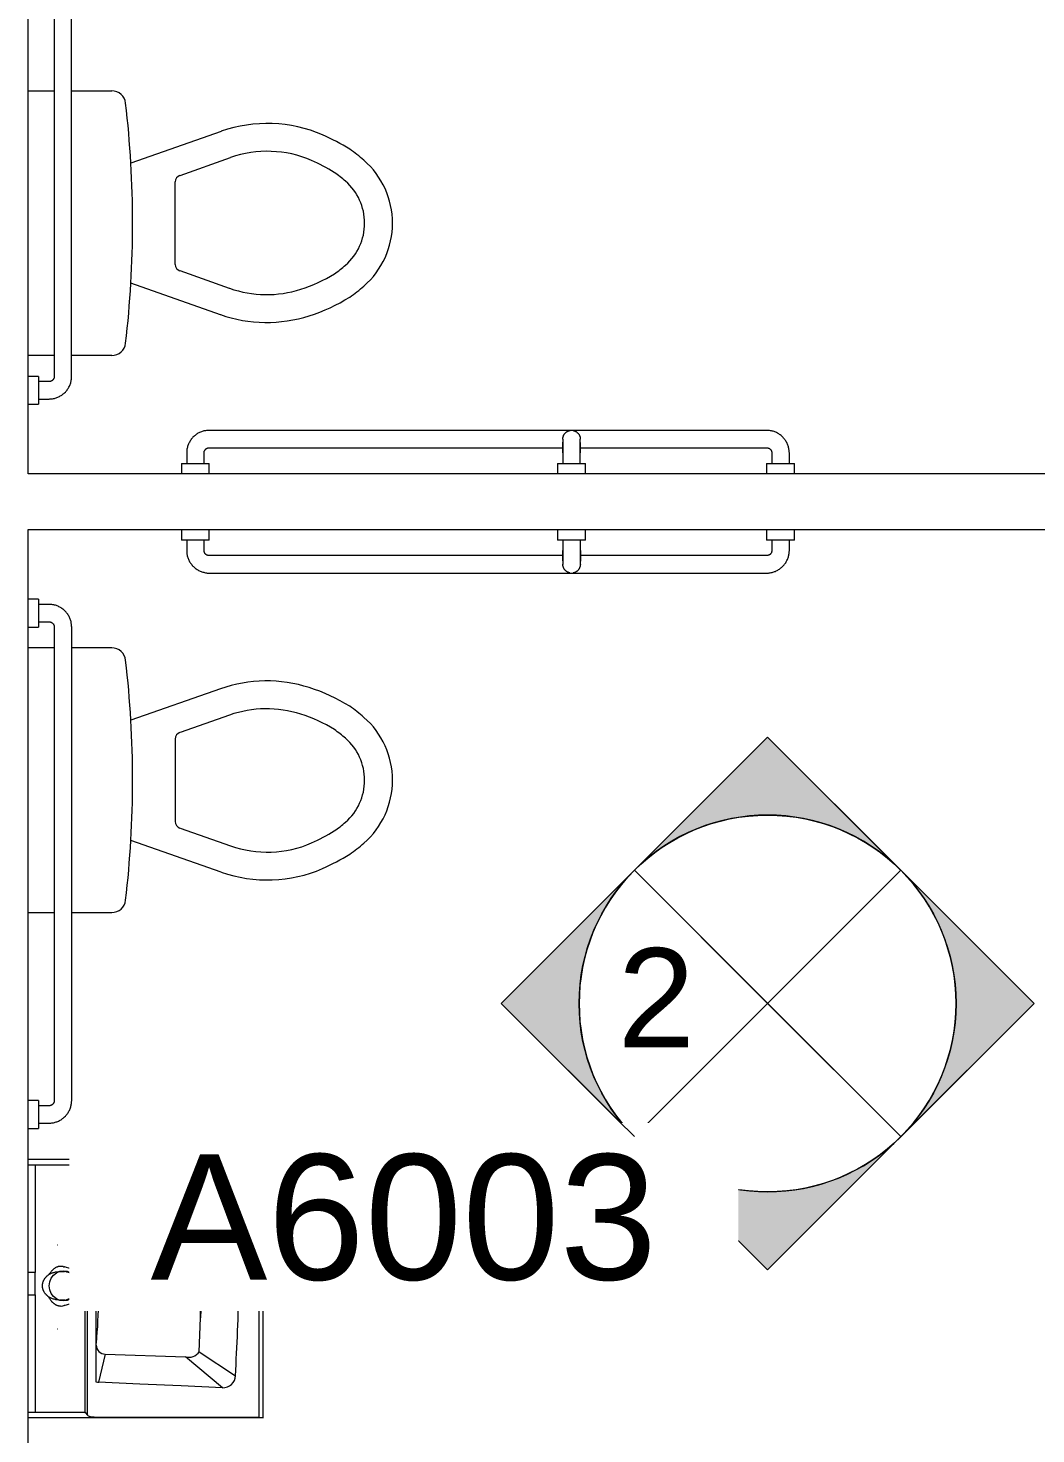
# Model space of a CAD drawing. Header units: inches. Extents: x 41 to 3077, y -701 to 1388.
# Drawn here: x 2253.7 to 2326, y -70.2 to 30.8 of the extents above; entities that cross this region are included whole.
import ezdxf

# ---------------------------------------------------------------- set-up
doc = ezdxf.new("R2010")
doc.units = ezdxf.units.IN
doc.header["$MEASUREMENT"] = 0
for name, color, linetype, lineweight in [('A-WALL', 113, 'Continuous', 9), ('G-ANNO-SYMB', 111, 'Continuous', 9), ('P-SANR-FIXT', 6, 'Continuous', 9), ('Q-SPCQ', 91, 'Continuous', 9)]:
    doc.layers.add(name, color=color, linetype=linetype, lineweight=lineweight)
doc.styles.add('Arial', font='arial.ttf', dxfattribs={"height": 9})
doc.styles.add('Arial_3', font='arial.ttf', dxfattribs={"height": 7.125})

# ---------------------------------------------------------------- blocks, each defined once
blk = doc.blocks.new('Sink - Restroom - Wall Mounted - Default-951108-3rd Floor New Construction - Partition Plan')
at = {"layer": 'P-SANR-FIXT', "lineweight": 13}
for p, q in [((-9.51, -15.36), (-9.51, 1.5)), ((-9.09, 1.5), (-9.09, 1)), ((-0.68, 1.5), (-0.68, 1)), ((0.94, 1), (0.94, 1.5)), ((8.65, 1), (8.65, 1.5)), ((9.07, 1.5), (9.07, -15.35)), ((-0.68, 1), (-9.09, 1)), ((-9.09, 1), (-9.09, -2.41)), ((-0.68, 1), (0.03, 1)), ((0.03, 1), (0.94, 1)), ((8.65, 1), (0.94, 1)), ((8.65, -2.41), (8.65, 1)), ((-9.13, -2.59), (-9.31, -2.77)), ((-9.31, -2.77), (-1.07, -2.77)), ((-9.13, -2.59), (-1.1, -2.59)), ((0.99, -2.77), (8.87, -2.77)), ((1.02, -2.59), (8.69, -2.59)), ((8.87, -2.77), (8.69, -2.59)), ((-9.45, -3.39), (-9.45, -15.09)), ((-4.92, -4.04), (-6.95, -3.56)), ((-6.93, -3.39), (-0.97, -3.39)), ((1.09, -3.39), (0.89, -3.41)), ((0.9, -3.39), (6.88, -3.39)), ((6.92, -3.56), (4.9, -4.04)), ((9, -15.09), (9, -3.39)), ((-4.92, -4.04), (-5.12, -9.79)), ((5.1, -9.79), (4.9, -4.04)), ((-7.34, -12.45), (-5.12, -9.79)), ((7.31, -12.45), (5.1, -9.79)), ((-4.76, -10.78), (-6.48, -13.38)), ((-4.76, -10.78), (-2.33, -10.87)), ((-2.33, -10.87), (2.3, -10.87)), ((-0.01, -13.63), (-0.01, -10.97)), ((2.3, -10.87), (4.73, -10.78)), ((6.46, -13.38), (4.73, -10.78)), ((-9.45, -15.09), (-9.51, -15.36)), ((-9.45, -15.09), (9, -15.09)), ((9.07, -15.35), (9, -15.09)), ((-9.51, -15.36), (9.06, -15.36)), ((9.06, -15.36), (9.07, -15.35))]:
    blk.add_line(p, q, dxfattribs=at)
at = {"layer": 'P-SANR-FIXT', "lineweight": 13, "flags": 128}
for points in [[(-9.31, -2.77), (-9.35, -2.8), (-9.38, -2.87), (-9.41, -2.97), (-9.43, -3.09), (-9.44, -3.24), (-9.45, -3.39)], [(-9.09, -2.41), (-9.09, -2.45), (-9.1, -2.49), (-9.1, -2.53), (-9.11, -2.56), (-9.12, -2.58), (-9.13, -2.59)], [(8.69, -2.59), (8.68, -2.58), (8.67, -2.56), (8.66, -2.53), (8.65, -2.49), (8.65, -2.45), (8.65, -2.41)], [(9, -3.39), (9, -3.24), (8.99, -3.09), (8.97, -2.97), (8.94, -2.87), (8.91, -2.8), (8.87, -2.77)], [(-7.34, -12.45), (-7.21, -9.49), (-7.08, -6.52), (-6.95, -3.56)], [(6.92, -3.56), (7.05, -6.52), (7.18, -9.49), (7.31, -12.45)], [(-0.01, -10.97), (-1.17, -10.92), (-2.33, -10.87)], [(2.3, -10.87), (1.14, -10.92), (-0.01, -10.97)]]:
    blk.add_lwpolyline(points, dxfattribs=at)
at = {"layer": 'P-SANR-FIXT', "lineweight": 13}
for centre, radius, start, end in [((-6.11, -3.6), 0.84, 165.4525, 177.4886), ((-4.26, -4.04), 0.663, 91.9155, 180), ((-1, 29.17), 32.72, 264.4886, 270.0864), ((0.97, 29.17), 32.72, 269.8373, 275.5114), ((4.23, -4.04), 0.663, 360, 88.0845), ((5.98, -3.73), 0.961, 9.8799, 20.659), ((0.01, -5.01), 0.856, 155.7776, 180), ((0.01, -5.01), 0.856, 180, 360), ((0.01, -5.01), 0.856, 0, 30), ((-4.24, -10.03), 0.913, 164.557, 235.5318), ((4.22, -10.03), 0.913, 304.4682, 15.443), ((-6.45, -12.49), 0.892, 177.4886, 267.793), ((6.42, -12.49), 0.892, 272.207, 2.5114), ((2.32, 131.11), 144.75, 266.5114, 269.0747), ((-2.35, 131.11), 144.75, 270.9253, 273.4886)]:
    blk.add_arc(centre, radius, start, end, dxfattribs=at)
blk = doc.blocks.new('Faucet-Restroom - Default-1769173-3rd Floor New Construction - Partition Plan')
at = {"layer": 'P-SANR-FIXT', "lineweight": 13}
for p, q in [((-0.66, 6.13), (-0.66, 5.94)), ((0.34, 5.94), (0.34, 6.13)), ((-1.16, 1.72), (-1.16, 1.46)), ((0.84, 1.47), (0.84, 1.72))]:
    blk.add_line(p, q, dxfattribs=at)
at = {"layer": 'P-SANR-FIXT', "lineweight": 13, "flags": 128}
for points in [[(-0.65, 6.16), (-0.62, 6.18), (-0.58, 6.2), (-0.53, 6.23), (-0.46, 6.24), (-0.38, 6.26), (-0.29, 6.27), (-0.2, 6.27), (-0.11, 6.27), (-0.02, 6.27), (0.07, 6.26), (0.15, 6.24)], [(0.16, 6.24), (0.21, 6.23), (0.27, 6.2), (0.31, 6.18), (0.34, 6.16)], [(-0.81, 5.94), (-0.91, 5.28), (-0.97, 4.81), (-1.05, 4.3)], [(0.5, 5.94), (0.6, 5.29), (0.74, 4.36), (0.75, 4.3)], [(-1.05, 4.3), (-1.11, 3.84), (-1.23, 3.08), (-1.32, 2.6), (-1.38, 2.3), (-1.47, 1.95), (-1.51, 1.84), (-1.52, 1.8)], [(1.25, 1.82), (1.24, 1.86), (1.21, 1.95), (1.16, 2.09), (1.05, 2.54), (0.93, 3.18), (0.82, 3.83), (0.75, 4.3)], [(-1.24, 1.75), (-1.2, 2.01), (-1.09, 2.26)], [(-1.1, 2.23), (-1.1, 2.24), (-1.07, 2.32), (-1.03, 2.52)], [(0.68, 2.56), (0.73, 2.37), (0.76, 2.29), (0.77, 2.26)], [(0.78, 2.26), (0.89, 2.01), (0.93, 1.75)], [(-3.08, 1.33), (-3.08, 1.33), (-3.08, 1.33), (-3.08, 1.33), (-3.08, 1.33), (-3.08, 1.33), (-3.08, 1.33), (-3.08, 1.33), (-3.08, 1.33), (-3.08, 1.33), (-3.08, 1.33), (-3.08, 1.33), (-3.08, 1.33), (-3.08, 1.33), (-3.08, 1.33), (-3.08, 1.33), (-3.08, 1.33), (-3.08, 1.33), (-3.08, 1.33), (-3.08, 1.33), (-3.08, 1.33), (-3.08, 1.33), (-3.08, 1.33), (-3.08, 1.33), (-3.08, 1.33), (-3.08, 1.32), (-3.08, 1.32), (-3.08, 1.32), (-3.08, 1.32), (-3.08, 1.32), (-3.08, 1.32), (-3.08, 1.32), (-3.08, 1.32), (-3.08, 1.32), (-3.08, 1.32), (-3.08, 1.32), (-3.08, 1.32), (-3.08, 1.32), (-3.08, 1.32), (-3.08, 1.32), (-3.08, 1.32), (-3.08, 1.32), (-3.08, 1.32), (-3.08, 1.32), (-3.08, 1.32), (-3.08, 1.31), (-3.08, 1.31), (-3.08, 1.31), (-3.08, 1.31), (-3.08, 1.31), (-3.08, 1.31), (-3.08, 1.31), (-3.08, 1.31), (-3.08, 1.31), (-3.08, 1.31), (-3.08, 1.31), (-3.08, 1.31), (-3.08, 1.31), (-3.08, 1.31), (-3.08, 1.31), (-3.08, 1.31), (-3.08, 1.31), (-3.08, 1.31), (-3.08, 1.31), (-3.08, 1.31), (-3.08, 1.31), (-3.08, 1.31), (-3.08, 1.31), (-3.08, 1.31), (-3.08, 1.31), (-3.08, 1.31)], [(0.93, 1.75), (0.89, 1.48), (0.78, 1.23), (0.61, 1.02), (0.39, 0.86), (0.12, 0.76), (-0.16, 0.72), (-0.44, 0.76), (-0.7, 0.86), (-0.92, 1.02), (-1.09, 1.23), (-1.2, 1.48), (-1.24, 1.75)], [(-1.15, 1.81), (-1.16, 1.77), (-1.16, 1.73), (-1.16, 1.72)], [(0.84, 1.72), (0.84, 1.76), (0.84, 1.8), (0.84, 1.84)], [(2.93, 1.31), (2.93, 1.31), (2.93, 1.31), (2.93, 1.31), (2.93, 1.31), (2.93, 1.31), (2.93, 1.32), (2.93, 1.32), (2.93, 1.32), (2.93, 1.32), (2.93, 1.32), (2.93, 1.32), (2.93, 1.32), (2.93, 1.32), (2.93, 1.32), (2.93, 1.32), (2.93, 1.32), (2.93, 1.32), (2.93, 1.32), (2.93, 1.32), (2.93, 1.32), (2.93, 1.32), (2.93, 1.32), (2.93, 1.32), (2.93, 1.32), (2.93, 1.32), (2.93, 1.33), (2.93, 1.33), (2.93, 1.33), (2.93, 1.33), (2.93, 1.33), (2.93, 1.33), (2.93, 1.33), (2.93, 1.33), (2.93, 1.33), (2.93, 1.33), (2.93, 1.33), (2.93, 1.33), (2.93, 1.33), (2.93, 1.33), (2.93, 1.33), (2.93, 1.33), (2.93, 1.33), (2.93, 1.33), (2.93, 1.33), (2.93, 1.33), (2.93, 1.33), (2.93, 1.33), (2.93, 1.33), (2.93, 1.33), (2.93, 1.33)], [(2.93, 1.31), (2.93, 1.31), (2.93, 1.31), (2.93, 1.31), (2.93, 1.31), (2.93, 1.31), (2.93, 1.31), (2.93, 1.31), (2.93, 1.31), (2.93, 1.31), (2.93, 1.31), (2.93, 1.31), (2.93, 1.31), (2.93, 1.31), (2.93, 1.31), (2.93, 1.31), (2.93, 1.31), (2.93, 1.31), (2.93, 1.31), (2.93, 1.31), (2.93, 1.31)]]:
    blk.add_lwpolyline(points, dxfattribs=at)
at = {"layer": 'P-SANR-FIXT', "lineweight": 13}
for centre, major_axis, start_param, end_param in [((-0.18, 4.69), (1.96, 0), 1.327973, 1.81362), ((-0.18, 4.97), (1.61, 0), 4.415652, 5.009126)]:
    blk.add_ellipse(centre, major_axis=major_axis, ratio=0.079199, start_param=start_param, end_param=end_param, dxfattribs=at)
for points, knots in [([(-0.81, 5.94), (-0.81, 5.96), (-0.76, 6.01), (-0.58, 6.06), (-0.34, 6.09), (-0.09, 6.09), (0.1, 6.08), (0.24, 6.06), (0.33, 6.04), (0.4, 6.02), (0.46, 5.99), (0.49, 5.97), (0.5, 5.95), (0.5, 5.94)], [-1, -1, -1, -1, -0.852941, -0.705882, -0.588235, -0.470588, -0.352941, -0.294118, -0.235294, -0.176471, -0.117647, -0.058824, 0, 0, 0, 0]), ([(-1.58, 1.58), (-1.57, 1.65), (-1.55, 1.72), (-1.52, 1.79), (-1.52, 1.8)], [0, 0, 0, 0, 0.05555556, 0.06468184, 0.06468184, 0.06468184, 0.06468184]), ([(-0.98, 0.72), (-1.05, 0.75), (-1.14, 0.82), (-1.24, 0.9), (-1.29, 0.95), (-1.34, 0.99), (-1.38, 1.05), (-1.42, 1.1), (-1.45, 1.14), (-1.47, 1.16), (-1.49, 1.2), (-1.51, 1.26), (-1.54, 1.32), (-1.56, 1.37), (-1.57, 1.43), (-1.58, 1.49), (-1.58, 1.55), (-1.58, 1.58)], [0, 0, 0, 0, 0.2, 0.3, 0.35, 0.4, 0.475, 0.55, 0.5875, 0.60625, 0.625, 0.7, 0.775, 0.8125, 0.85, 0.925, 1, 1, 1, 1]), ([(-1.15, 1.36), (-1.15, 1.29), (-1.13, 1.13), (-1.06, 0.91), (-1.01, 0.78), (-0.98, 0.72)], [0.68454, 0.68454, 0.68454, 0.68454, 0.7777778, 0.8888889, 1, 1, 1, 1]), ([(1.32, 1.58), (1.32, 1.54), (1.31, 1.48), (1.3, 1.41), (1.28, 1.35), (1.26, 1.29), (1.24, 1.24), (1.22, 1.2), (1.2, 1.16), (1.17, 1.13), (1.15, 1.09), (1.11, 1.04), (1.07, 1), (1.03, 0.95), (0.99, 0.91), (0.93, 0.86), (0.82, 0.78), (0.72, 0.72), (0.64, 0.68)], [0, 0, 0, 0, 0.1, 0.15, 0.2, 0.25, 0.3, 0.35, 0.375, 0.4, 0.45, 0.5, 0.55, 0.6, 0.65, 0.7, 0.8, 1, 1, 1, 1]), ([(0.64, 0.68), (0.67, 0.74), (0.73, 0.87), (0.81, 1.11), (0.83, 1.28), (0.84, 1.37)], [0, 0, 0, 0, 0.1111111, 0.2222222, 0.3329449, 0.3329449, 0.3329449, 0.3329449]), ([(1.25, 1.82), (1.26, 1.79), (1.29, 1.72), (1.31, 1.64), (1.32, 1.58)], [0.9320871, 0.9320871, 0.9320871, 0.9320871, 0.95833333, 1, 1, 1, 1]), ([(-0.98, 0.72), (-0.95, 0.67), (-0.9, 0.6), (-0.84, 0.53), (-0.8, 0.49), (-0.77, 0.46), (-0.74, 0.44), (-0.7, 0.4), (-0.64, 0.36), (-0.58, 0.33), (-0.54, 0.3), (-0.5, 0.28), (-0.46, 0.27), (-0.4, 0.25), (-0.31, 0.22), (-0.22, 0.21), (-0.16, 0.21)], [0, 0, 0, 0, 0.166667, 0.25, 0.291667, 0.333333, 0.375, 0.416667, 0.5, 0.583333, 0.625, 0.666667, 0.708333, 0.75, 0.833333, 1, 1, 1, 1]), ([(-0.16, 0.21), (-0.1, 0.21), (-0.01, 0.22), (0.08, 0.25), (0.13, 0.26), (0.17, 0.28), (0.21, 0.3), (0.25, 0.32), (0.31, 0.35), (0.36, 0.39), (0.4, 0.42), (0.43, 0.45), (0.46, 0.47), (0.5, 0.51), (0.56, 0.58), (0.61, 0.64), (0.64, 0.68)], [0, 0, 0, 0, 0.166667, 0.25, 0.291667, 0.333333, 0.375, 0.416667, 0.5, 0.583333, 0.625, 0.666667, 0.708333, 0.75, 0.833333, 1, 1, 1, 1])]:
    blk.add_open_spline(points, degree=3, knots=knots, dxfattribs=at)
for points in [[(-1.24, 1.75), (-1.19, 1.86), (-1.09, 2.18), (-0.95, 2.9), (-0.8, 3.82), (-0.7, 4.5), (-0.66, 4.84)], [(0.29, 4.84), (0.34, 4.5), (0.45, 3.82), (0.61, 2.9), (0.77, 2.18), (0.87, 1.86), (0.93, 1.75)]]:
    blk.add_open_spline(points, degree=3, dxfattribs=at)
blk = doc.blocks.new('Toilet - Wall-Mounted - 2D - ADA-993703-3rd Floor New Construction - Partition Plan')
at = {"layer": 'P-SANR-FIXT', "lineweight": 13}
for p, q in [((-9.5, 0), (-9.5, -1.88)), ((9.5, -1.88), (9.5, 0)), ((-9.5, -3.13), (-9.5, -6)), ((9.5, -6), (9.5, -3.12)), ((-6.59, -13.86), (-4.32, -7.37)), ((6.57, -13.8), (4.32, -7.37)), ((-3.43, -10.9), (-4.71, -14.52)), ((2.96, -10.56), (-2.96, -10.56)), ((4.68, -14.46), (3.43, -10.9))]:
    blk.add_line(p, q, dxfattribs=at)
for centre, radius, start, end in [((-8.5, -6), 1, 180, 263.316), ((8.5, -6), 1, 276.684, 360), ((0, 66.53), 74.03, 263.316, 276.684), ((-2.96, -11.06), 0.5, 90, 160.6685), ((2.96, -11.06), 0.5, 19.3315, 90), ((2.84, -17.17), 10, 160.6685, 203.3287), ((-2.87, -17.11), 10, 342.1371, 19.3315), ((2.84, -17.17), 8, 160.6685, 203.3287), ((-2.87, -17.11), 8, 342.1371, 19.3315), ((-5.91, -16.13), 11.2, 328.4728, 342.1371), ((-5.91, -16.13), 13.2, 328.2162, 342.1371), ((6.53, -15.58), 14.01, 203.3287, 212.3538), ((6.53, -15.58), 12.01, 203.3287, 212.1619), ((3.98, -16.66), 9.29, 214.879, 221.2014), ((-3.98, -16.66), 9.29, 318.7986, 325.0594), ((3.98, -16.66), 11.29, 214.6359, 221.2014), ((0, -20.15), 4, 221.2014, 318.7986), ((-3.98, -16.66), 11.29, 318.7986, 325.3641), ((0, -20.15), 6, 221.2014, 318.7986)]:
    blk.add_arc(centre, radius, start, end, dxfattribs=at)
blk = doc.blocks.new('ADA - toilet_3-piece_grab_bars - 17_ Seat Height-2618621-3rd Floor New Construction - Partition Plan')
at = {"layer": 'Q-SPCQ'}
for p, q in [((-9.06, -2), (-9.06, -2.75)), ((-7.06, -2.75), (-7.06, -2)), ((26.94, -2), (26.94, -2.75)), ((28.94, -2.75), (28.94, -2)), ((-7.06, -2.75), (-9.06, -2.75)), ((-8.68, -2.75), (-8.68, -3.5)), ((-7.43, -3.5), (-7.43, -2.75)), ((28.94, -2.75), (26.94, -2.75)), ((27.32, -2.75), (27.32, -3.5)), ((28.57, -3.5), (28.57, -2.75)), ((26.94, -3.88), (-7.06, -3.88)), ((-7.06, -5.13), (26.94, -5.13)), ((33.94, -13), (33.19, -13)), ((33.19, -15), (33.19, -13)), ((33.19, -13.38), (32.44, -13.38)), ((30.82, -15), (30.82, -55)), ((32.07, -40.38), (32.07, -15)), ((32.44, -14.63), (33.19, -14.63)), ((33.19, -15), (33.94, -15)), ((33.19, -40.38), (32.44, -40.38)), ((33.19, -40.38), (32.44, -40.38)), ((33.94, -40), (33.19, -40)), ((33.19, -42), (33.19, -40)), ((33.94, -40), (33.94, -42)), ((32.07, -55), (32.07, -41.61)), ((32.44, -41.63), (33.19, -41.63)), ((32.44, -41.63), (33.19, -41.63)), ((33.19, -42), (33.94, -42)), ((33.19, -55.38), (32.44, -55.38)), ((33.94, -55), (33.19, -55)), ((33.19, -57), (33.19, -55)), ((32.44, -56.63), (33.19, -56.63)), ((33.19, -57), (33.94, -57))]:
    blk.add_line(p, q, dxfattribs=at)
at = {"layer": 'Q-SPCQ', "flags": 128}
for points in [[(-8.68, -3.5), (-8.68, -3.56), (-8.68, -3.63), (-8.67, -3.69), (-8.66, -3.76), (-8.65, -3.82), (-8.64, -3.89), (-8.62, -3.95), (-8.6, -4.01), (-8.58, -4.07), (-8.56, -4.13), (-8.53, -4.19), (-8.5, -4.25), (-8.47, -4.31), (-8.44, -4.36), (-8.4, -4.42), (-8.36, -4.47), (-8.32, -4.52), (-8.28, -4.57), (-8.24, -4.62), (-8.19, -4.67), (-8.14, -4.71), (-8.09, -4.75), (-8.04, -4.79), (-7.99, -4.83), (-7.94, -4.87), (-7.88, -4.9), (-7.82, -4.93), (-7.77, -4.96), (-7.71, -4.99), (-7.65, -5.01), (-7.59, -5.04), (-7.52, -5.06), (-7.46, -5.07), (-7.4, -5.09), (-7.34, -5.1), (-7.27, -5.11), (-7.21, -5.12), (-7.14, -5.12), (-7.08, -5.13), (-7.06, -5.13)], [(-7.06, -3.88), (-7.07, -3.87), (-7.09, -3.87), (-7.1, -3.87), (-7.12, -3.87), (-7.13, -3.87), (-7.15, -3.86), (-7.16, -3.86), (-7.18, -3.86), (-7.19, -3.85), (-7.2, -3.85), (-7.22, -3.84), (-7.23, -3.83), (-7.25, -3.83), (-7.26, -3.82), (-7.27, -3.81), (-7.28, -3.8), (-7.29, -3.79), (-7.31, -3.78), (-7.32, -3.77), (-7.33, -3.76), (-7.34, -3.75), (-7.35, -3.74), (-7.36, -3.73), (-7.37, -3.72), (-7.37, -3.7), (-7.38, -3.69), (-7.39, -3.68), (-7.4, -3.66), (-7.4, -3.65), (-7.41, -3.64), (-7.41, -3.62), (-7.42, -3.61), (-7.42, -3.59), (-7.43, -3.58), (-7.43, -3.56), (-7.43, -3.55), (-7.43, -3.53), (-7.43, -3.52), (-7.43, -3.5), (-7.43, -3.5)], [(26.94, -5.13), (27.01, -5.12), (27.07, -5.12), (27.14, -5.11), (27.2, -5.1), (27.26, -5.09), (27.33, -5.08), (27.39, -5.06), (27.45, -5.04), (27.51, -5.02), (27.57, -5), (27.63, -4.97), (27.69, -4.94), (27.75, -4.91), (27.8, -4.88), (27.86, -4.84), (27.91, -4.8), (27.96, -4.76), (28.01, -4.72), (28.06, -4.68), (28.11, -4.63), (28.15, -4.58), (28.19, -4.54), (28.23, -4.48), (28.27, -4.43), (28.31, -4.38), (28.34, -4.32), (28.37, -4.27), (28.4, -4.21), (28.43, -4.15), (28.46, -4.09), (28.48, -4.03), (28.5, -3.97), (28.52, -3.9), (28.53, -3.84), (28.54, -3.78), (28.55, -3.71), (28.56, -3.65), (28.56, -3.58), (28.57, -3.52), (28.57, -3.5)], [(27.32, -3.5), (27.32, -3.51), (27.31, -3.53), (27.31, -3.54), (27.31, -3.56), (27.31, -3.57), (27.31, -3.59), (27.3, -3.6), (27.3, -3.62), (27.29, -3.63), (27.29, -3.65), (27.28, -3.66), (27.27, -3.67), (27.27, -3.69), (27.26, -3.7), (27.25, -3.71), (27.24, -3.72), (27.23, -3.74), (27.22, -3.75), (27.21, -3.76), (27.2, -3.77), (27.19, -3.78), (27.18, -3.79), (27.17, -3.8), (27.16, -3.81), (27.14, -3.82), (27.13, -3.82), (27.12, -3.83), (27.1, -3.84), (27.09, -3.84), (27.08, -3.85), (27.06, -3.85), (27.05, -3.86), (27.03, -3.86), (27.02, -3.87), (27, -3.87), (26.99, -3.87), (26.98, -3.87), (26.96, -3.87), (26.95, -3.88), (26.94, -3.88)], [(32.44, -13.38), (32.38, -13.38), (32.31, -13.38), (32.25, -13.39), (32.18, -13.4), (32.12, -13.41), (32.05, -13.42), (31.99, -13.44), (31.93, -13.46), (31.87, -13.48), (31.81, -13.5), (31.75, -13.53), (31.69, -13.56), (31.63, -13.59), (31.58, -13.62), (31.52, -13.66), (31.47, -13.7), (31.42, -13.74), (31.37, -13.78), (31.32, -13.82), (31.28, -13.87), (31.23, -13.92), (31.19, -13.96), (31.15, -14.02), (31.11, -14.07), (31.07, -14.12), (31.04, -14.18), (31.01, -14.23), (30.98, -14.29), (30.95, -14.35), (30.93, -14.41), (30.9, -14.47), (30.88, -14.53), (30.87, -14.6), (30.85, -14.66), (30.84, -14.72), (30.83, -14.79), (30.82, -14.85), (30.82, -14.92), (30.82, -14.98), (30.82, -15)], [(32.07, -15), (32.07, -14.99), (32.07, -14.97), (32.07, -14.96), (32.07, -14.94), (32.07, -14.93), (32.08, -14.91), (32.08, -14.9), (32.09, -14.88), (32.09, -14.87), (32.1, -14.85), (32.1, -14.84), (32.11, -14.83), (32.12, -14.81), (32.12, -14.8), (32.13, -14.79), (32.14, -14.78), (32.15, -14.76), (32.16, -14.75), (32.17, -14.74), (32.18, -14.73), (32.19, -14.72), (32.2, -14.71), (32.21, -14.7), (32.23, -14.69), (32.24, -14.68), (32.25, -14.68), (32.26, -14.67), (32.28, -14.66), (32.29, -14.66), (32.31, -14.65), (32.32, -14.65), (32.33, -14.64), (32.35, -14.64), (32.36, -14.63), (32.38, -14.63), (32.39, -14.63), (32.41, -14.63), (32.42, -14.63), (32.44, -14.63), (32.44, -14.63)], [(30.83, -40.88), (30.83, -40.85), (30.84, -40.83), (30.85, -40.8), (30.86, -40.78), (30.87, -40.76), (30.88, -40.73), (30.89, -40.71), (30.9, -40.69), (30.91, -40.67), (30.93, -40.65), (30.94, -40.63), (30.96, -40.61), (30.97, -40.59), (30.99, -40.57), (31.01, -40.55), (31.02, -40.53), (31.04, -40.52), (31.06, -40.5), (31.08, -40.49), (31.1, -40.47), (31.12, -40.46), (31.15, -40.45), (31.17, -40.44), (31.19, -40.43), (31.21, -40.42), (31.24, -40.41), (31.26, -40.4), (31.29, -40.39), (31.31, -40.39), (31.33, -40.38), (31.36, -40.38), (31.38, -40.38), (31.41, -40.38), (31.43, -40.38), (31.44, -40.38)], [(31.44, -40.38), (31.44, -40.38), (31.44, -40.38), (31.45, -40.38), (31.45, -40.38), (31.46, -40.38)], [(32.44, -40.38), (32.4, -40.38), (32.36, -40.38), (32.32, -40.38), (32.28, -40.38), (32.24, -40.38), (32.2, -40.38), (32.16, -40.38), (32.13, -40.38), (32.09, -40.38), (32.05, -40.38), (32.02, -40.38), (31.98, -40.38), (31.94, -40.38), (31.91, -40.38), (31.88, -40.38), (31.84, -40.38), (31.81, -40.38), (31.78, -40.38), (31.75, -40.38), (31.72, -40.38), (31.7, -40.38), (31.67, -40.38), (31.65, -40.38), (31.62, -40.38), (31.6, -40.38), (31.58, -40.38), (31.56, -40.38), (31.54, -40.38), (31.52, -40.38), (31.51, -40.38), (31.5, -40.38), (31.48, -40.38), (31.47, -40.38), (31.46, -40.38), (31.46, -40.38), (31.45, -40.38), (31.45, -40.38), (31.44, -40.38), (31.44, -40.38)], [(31.69, -40.38), (31.72, -40.38), (31.74, -40.38), (31.77, -40.38), (31.8, -40.38), (31.84, -40.38), (31.87, -40.38), (31.9, -40.38), (31.93, -40.38), (31.97, -40.38), (32.01, -40.38), (32.04, -40.38), (32.08, -40.38), (32.12, -40.38), (32.15, -40.38), (32.19, -40.38), (32.23, -40.38), (32.27, -40.38), (32.31, -40.38), (32.35, -40.38), (32.39, -40.38), (32.43, -40.38), (32.44, -40.38)], [(31.44, -41.63), (31.42, -41.62), (31.39, -41.62), (31.37, -41.62), (31.34, -41.62), (31.32, -41.61), (31.29, -41.61), (31.27, -41.6), (31.24, -41.59), (31.22, -41.58), (31.2, -41.58), (31.17, -41.57), (31.15, -41.55), (31.13, -41.54), (31.11, -41.53), (31.09, -41.52), (31.07, -41.5), (31.05, -41.49), (31.03, -41.47), (31.01, -41.45), (30.99, -41.44), (30.98, -41.42), (30.96, -41.4), (30.94, -41.38), (30.93, -41.36), (30.92, -41.34), (30.9, -41.32), (30.89, -41.29), (30.88, -41.27), (30.87, -41.25), (30.86, -41.23), (30.85, -41.2), (30.84, -41.18), (30.84, -41.16), (30.83, -41.13), (30.83, -41.11)], [(31.46, -41.63), (31.46, -41.63), (31.45, -41.63), (31.45, -41.63), (31.44, -41.63), (31.44, -41.63)], [(31.44, -41.63), (31.44, -41.63), (31.44, -41.63), (31.45, -41.63), (31.45, -41.63), (31.46, -41.63), (31.47, -41.63), (31.48, -41.63), (31.49, -41.63), (31.51, -41.63), (31.52, -41.63), (31.54, -41.63), (31.55, -41.63), (31.57, -41.63), (31.59, -41.63), (31.62, -41.63), (31.64, -41.63), (31.66, -41.63), (31.69, -41.63), (31.72, -41.63), (31.74, -41.63), (31.77, -41.63), (31.8, -41.63), (31.84, -41.63), (31.87, -41.63), (31.9, -41.63), (31.93, -41.63), (31.97, -41.63), (32.01, -41.63), (32.04, -41.63), (32.08, -41.63), (32.12, -41.63), (32.15, -41.63), (32.19, -41.63), (32.23, -41.63), (32.27, -41.63), (32.31, -41.63), (32.35, -41.63), (32.39, -41.63), (32.43, -41.63), (32.44, -41.63)], [(32.44, -41.63), (32.4, -41.63), (32.36, -41.63), (32.32, -41.63), (32.28, -41.63), (32.24, -41.63), (32.2, -41.63), (32.16, -41.63), (32.13, -41.63), (32.09, -41.63), (32.05, -41.63), (32.02, -41.63), (31.98, -41.63), (31.94, -41.63), (31.91, -41.63), (31.88, -41.63), (31.84, -41.63), (31.81, -41.63), (31.78, -41.63), (31.75, -41.63), (31.72, -41.63), (31.7, -41.63), (31.67, -41.63)], [(30.82, -55), (30.82, -55.06), (30.82, -55.13), (30.83, -55.19), (30.84, -55.26), (30.85, -55.32), (30.86, -55.39), (30.88, -55.45), (30.9, -55.51), (30.92, -55.57), (30.94, -55.63), (30.97, -55.69), (31, -55.75), (31.03, -55.81), (31.06, -55.86), (31.1, -55.92), (31.14, -55.97), (31.18, -56.02), (31.22, -56.07), (31.26, -56.12), (31.31, -56.17), (31.36, -56.21), (31.41, -56.25), (31.46, -56.29), (31.51, -56.33), (31.56, -56.37), (31.62, -56.4), (31.68, -56.43), (31.73, -56.46), (31.79, -56.49), (31.85, -56.51), (31.91, -56.54), (31.98, -56.56), (32.04, -56.57), (32.1, -56.59), (32.16, -56.6), (32.23, -56.61), (32.29, -56.62), (32.36, -56.62), (32.42, -56.63), (32.44, -56.63)], [(32.44, -55.38), (32.43, -55.37), (32.41, -55.37), (32.4, -55.37), (32.38, -55.37), (32.37, -55.37), (32.35, -55.36), (32.34, -55.36), (32.32, -55.36), (32.31, -55.35), (32.3, -55.35), (32.28, -55.34), (32.27, -55.33), (32.25, -55.33), (32.24, -55.32), (32.23, -55.31), (32.22, -55.3), (32.21, -55.29), (32.19, -55.28), (32.18, -55.27), (32.17, -55.26), (32.16, -55.25), (32.15, -55.24), (32.14, -55.23), (32.13, -55.22), (32.13, -55.2), (32.12, -55.19), (32.11, -55.18), (32.1, -55.16), (32.1, -55.15), (32.09, -55.14), (32.09, -55.12), (32.08, -55.11), (32.08, -55.09), (32.07, -55.08), (32.07, -55.06), (32.07, -55.05), (32.07, -55.03), (32.07, -55.02), (32.07, -55), (32.07, -55)]]:
    blk.add_lwpolyline(points, dxfattribs=at)
blk = doc.blocks.new('Toilet - Wall-Mounted - 2D - ADA-2793770-3rd Floor New Construction - Partition Plan')
at = {"layer": 'P-SANR-FIXT', "lineweight": 13}
for p, q in [((-3.43, 10.9), (-4.71, 14.52)), ((4.68, 14.46), (3.43, 10.9)), ((-6.59, 13.86), (-4.32, 7.37)), ((6.57, 13.8), (4.32, 7.37)), ((2.96, 10.56), (-2.96, 10.56)), ((-9.5, 3.13), (-9.5, 6)), ((9.5, 6), (9.5, 3.12)), ((-9.5, 0), (-9.5, 1.87)), ((9.5, 1.87), (9.5, 0))]:
    blk.add_line(p, q, dxfattribs=at)
for centre, radius, start, end in [((0, 20.15), 6, 41.2014, 138.7986), ((3.98, 16.66), 11.29, 138.7986, 145.3641), ((0, 20.15), 4, 41.2014, 138.7986), ((-3.98, 16.66), 11.29, 34.6359, 41.2014), ((6.53, 15.58), 14.01, 147.6462, 156.6713), ((3.98, 16.66), 9.29, 138.7986, 145.121), ((-3.98, 16.66), 9.29, 34.9406, 41.2014), ((-5.91, 16.13), 13.2, 17.8629, 31.7838), ((6.53, 15.58), 12.01, 147.8381, 156.6713), ((-5.91, 16.13), 11.2, 17.8629, 31.5272), ((2.84, 17.17), 10, 156.6713, 199.3315), ((2.84, 17.17), 8, 156.6713, 199.3315), ((-2.87, 17.11), 8, 340.6685, 17.8629), ((-2.87, 17.11), 10, 340.6685, 17.8629), ((-2.96, 11.06), 0.5, 199.3315, 270), ((2.96, 11.06), 0.5, 270, 340.6685), ((0, -66.53), 74.03, 83.316, 96.684), ((-8.5, 6), 1, 96.684, 180), ((8.5, 6), 1, 0, 83.316)]:
    blk.add_arc(centre, radius, start, end, dxfattribs=at)
blk = doc.blocks.new('ADA - toilet_3-piece_grab_bars - 17_ Seat Height-2614639-3rd Floor New Construction - Partition Plan')
at = {"layer": 'Q-SPCQ'}
for p, q in [((33.19, 56.63), (32.44, 56.63)), ((33.94, 57), (33.19, 57)), ((33.19, 55), (33.19, 57)), ((30.82, 55), (30.82, 15)), ((32.07, 41.61), (32.07, 55)), ((32.44, 55.37), (33.19, 55.37)), ((33.19, 55), (33.94, 55)), ((33.19, 41.62), (32.44, 41.62)), ((33.19, 41.62), (32.44, 41.62)), ((33.94, 42), (33.19, 42)), ((33.19, 40), (33.19, 42)), ((33.94, 42), (33.94, 40)), ((32.07, 15), (32.07, 40.38)), ((32.44, 40.38), (33.19, 40.38)), ((32.44, 40.38), (33.19, 40.38)), ((33.19, 40), (33.94, 40)), ((33.19, 14.63), (32.44, 14.63)), ((33.94, 15), (33.19, 15)), ((33.19, 13), (33.19, 15)), ((32.44, 13.38), (33.19, 13.38)), ((33.19, 13), (33.94, 13)), ((26.94, 5.12), (-7.06, 5.12)), ((-8.68, 3.5), (-8.68, 2.75)), ((-7.43, 2.75), (-7.43, 3.5)), ((-7.06, 3.87), (26.94, 3.87)), ((27.32, 3.5), (27.32, 2.75)), ((28.57, 2.75), (28.57, 3.5)), ((-9.06, 2.75), (-9.06, 2)), ((-9.06, 2.75), (-7.06, 2.75)), ((-7.06, 2), (-7.06, 2.75)), ((26.94, 2.75), (26.94, 2)), ((26.94, 2.75), (28.94, 2.75)), ((28.94, 2), (28.94, 2.75))]:
    blk.add_line(p, q, dxfattribs=at)
at = {"layer": 'Q-SPCQ', "flags": 128}
for points in [[(32.44, 56.63), (32.38, 56.62), (32.31, 56.62), (32.25, 56.61), (32.18, 56.6), (32.12, 56.59), (32.05, 56.58), (31.99, 56.56), (31.93, 56.54), (31.87, 56.52), (31.81, 56.5), (31.75, 56.47), (31.69, 56.44), (31.63, 56.41), (31.58, 56.38), (31.52, 56.34), (31.47, 56.3), (31.42, 56.26), (31.37, 56.22), (31.32, 56.18), (31.28, 56.13), (31.23, 56.08), (31.19, 56.04), (31.15, 55.98), (31.11, 55.93), (31.07, 55.88), (31.04, 55.82), (31.01, 55.77), (30.98, 55.71), (30.95, 55.65), (30.93, 55.59), (30.9, 55.53), (30.88, 55.47), (30.87, 55.4), (30.85, 55.34), (30.84, 55.28), (30.83, 55.21), (30.82, 55.15), (30.82, 55.08), (30.82, 55.02), (30.82, 55)], [(32.07, 55), (32.07, 55.01), (32.07, 55.03), (32.07, 55.04), (32.07, 55.06), (32.07, 55.07), (32.08, 55.09), (32.08, 55.1), (32.09, 55.12), (32.09, 55.13), (32.1, 55.15), (32.1, 55.16), (32.11, 55.17), (32.12, 55.19), (32.12, 55.2), (32.13, 55.21), (32.14, 55.22), (32.15, 55.24), (32.16, 55.25), (32.17, 55.26), (32.18, 55.27), (32.19, 55.28), (32.2, 55.29), (32.21, 55.3), (32.23, 55.31), (32.24, 55.32), (32.25, 55.32), (32.26, 55.33), (32.28, 55.34), (32.29, 55.34), (32.31, 55.35), (32.32, 55.35), (32.33, 55.36), (32.35, 55.36), (32.36, 55.37), (32.38, 55.37), (32.39, 55.37), (32.41, 55.37), (32.42, 55.37), (32.44, 55.37), (32.44, 55.37)], [(30.83, 41.12), (30.83, 41.15), (30.84, 41.17), (30.85, 41.2), (30.86, 41.22), (30.87, 41.24), (30.88, 41.27), (30.89, 41.29), (30.9, 41.31), (30.91, 41.33), (30.93, 41.35), (30.94, 41.37), (30.96, 41.39), (30.97, 41.41), (30.99, 41.43), (31.01, 41.45), (31.02, 41.47), (31.04, 41.48), (31.06, 41.5), (31.08, 41.51), (31.1, 41.53), (31.12, 41.54), (31.15, 41.55), (31.17, 41.56), (31.19, 41.57), (31.21, 41.58), (31.24, 41.59), (31.26, 41.6), (31.29, 41.61), (31.31, 41.61), (31.33, 41.62), (31.36, 41.62), (31.38, 41.62), (31.41, 41.62), (31.43, 41.62), (31.44, 41.62)], [(31.44, 41.62), (31.44, 41.62), (31.44, 41.62), (31.45, 41.62), (31.45, 41.62), (31.46, 41.62)], [(32.44, 41.62), (32.4, 41.62), (32.36, 41.62), (32.32, 41.62), (32.28, 41.62), (32.24, 41.62), (32.2, 41.62), (32.16, 41.62), (32.13, 41.62), (32.09, 41.62), (32.05, 41.62), (32.02, 41.62), (31.98, 41.62), (31.94, 41.62), (31.91, 41.62), (31.88, 41.62), (31.84, 41.62), (31.81, 41.62), (31.78, 41.62), (31.75, 41.62), (31.72, 41.62), (31.7, 41.62), (31.67, 41.62), (31.65, 41.62), (31.62, 41.62), (31.6, 41.62), (31.58, 41.62), (31.56, 41.62), (31.54, 41.62), (31.52, 41.62), (31.51, 41.62), (31.5, 41.62), (31.48, 41.62), (31.47, 41.62), (31.46, 41.62), (31.46, 41.62), (31.45, 41.62), (31.45, 41.62), (31.44, 41.62), (31.44, 41.62)], [(31.69, 41.62), (31.72, 41.62), (31.74, 41.62), (31.77, 41.62), (31.8, 41.62), (31.84, 41.62), (31.87, 41.62), (31.9, 41.62), (31.93, 41.62), (31.97, 41.62), (32.01, 41.62), (32.04, 41.62), (32.08, 41.62), (32.12, 41.62), (32.15, 41.62), (32.19, 41.62), (32.23, 41.62), (32.27, 41.62), (32.31, 41.62), (32.35, 41.62), (32.39, 41.62), (32.43, 41.62), (32.44, 41.62)], [(31.44, 40.38), (31.42, 40.38), (31.39, 40.38), (31.37, 40.38), (31.34, 40.38), (31.32, 40.39), (31.29, 40.39), (31.27, 40.4), (31.24, 40.41), (31.22, 40.42), (31.2, 40.42), (31.17, 40.43), (31.15, 40.45), (31.13, 40.46), (31.11, 40.47), (31.09, 40.48), (31.07, 40.5), (31.05, 40.51), (31.03, 40.53), (31.01, 40.55), (30.99, 40.56), (30.98, 40.58), (30.96, 40.6), (30.94, 40.62), (30.93, 40.64), (30.92, 40.66), (30.9, 40.68), (30.89, 40.71), (30.88, 40.73), (30.87, 40.75), (30.86, 40.77), (30.85, 40.8), (30.84, 40.82), (30.84, 40.84), (30.83, 40.87), (30.83, 40.89)], [(31.46, 40.38), (31.46, 40.38), (31.45, 40.38), (31.45, 40.38), (31.44, 40.38), (31.44, 40.38)], [(31.44, 40.38), (31.44, 40.38), (31.44, 40.38), (31.45, 40.38), (31.45, 40.38), (31.46, 40.38), (31.47, 40.38), (31.48, 40.38), (31.49, 40.38), (31.51, 40.38), (31.52, 40.38), (31.54, 40.38), (31.55, 40.38), (31.57, 40.38), (31.59, 40.38), (31.62, 40.38), (31.64, 40.38), (31.66, 40.38), (31.69, 40.38), (31.72, 40.38), (31.74, 40.38), (31.77, 40.38), (31.8, 40.38), (31.84, 40.38), (31.87, 40.38), (31.9, 40.38), (31.93, 40.38), (31.97, 40.38), (32.01, 40.38), (32.04, 40.38), (32.08, 40.38), (32.12, 40.38), (32.15, 40.38), (32.19, 40.38), (32.23, 40.38), (32.27, 40.38), (32.31, 40.38), (32.35, 40.38), (32.39, 40.38), (32.43, 40.38), (32.44, 40.38)], [(32.44, 40.38), (32.4, 40.38), (32.36, 40.38), (32.32, 40.38), (32.28, 40.38), (32.24, 40.38), (32.2, 40.38), (32.16, 40.38), (32.13, 40.38), (32.09, 40.38), (32.05, 40.38), (32.02, 40.38), (31.98, 40.38), (31.94, 40.38), (31.91, 40.38), (31.88, 40.38), (31.84, 40.38), (31.81, 40.38), (31.78, 40.38), (31.75, 40.38), (31.72, 40.38), (31.7, 40.38), (31.67, 40.38)], [(30.82, 15), (30.82, 14.94), (30.82, 14.87), (30.83, 14.81), (30.84, 14.74), (30.85, 14.68), (30.86, 14.61), (30.88, 14.55), (30.9, 14.49), (30.92, 14.43), (30.94, 14.37), (30.97, 14.31), (31, 14.25), (31.03, 14.19), (31.06, 14.14), (31.1, 14.08), (31.14, 14.03), (31.18, 13.98), (31.22, 13.93), (31.26, 13.88), (31.31, 13.83), (31.36, 13.79), (31.41, 13.75), (31.46, 13.71), (31.51, 13.67), (31.56, 13.63), (31.62, 13.6), (31.68, 13.57), (31.73, 13.54), (31.79, 13.51), (31.85, 13.49), (31.91, 13.46), (31.98, 13.44), (32.04, 13.43), (32.1, 13.41), (32.16, 13.4), (32.23, 13.39), (32.29, 13.38), (32.36, 13.38), (32.42, 13.38), (32.44, 13.38)], [(32.44, 14.63), (32.43, 14.63), (32.41, 14.63), (32.4, 14.63), (32.38, 14.63), (32.37, 14.63), (32.35, 14.64), (32.34, 14.64), (32.32, 14.64), (32.31, 14.65), (32.3, 14.65), (32.28, 14.66), (32.27, 14.67), (32.25, 14.67), (32.24, 14.68), (32.23, 14.69), (32.22, 14.7), (32.21, 14.71), (32.19, 14.72), (32.18, 14.73), (32.17, 14.74), (32.16, 14.75), (32.15, 14.76), (32.14, 14.77), (32.13, 14.78), (32.13, 14.8), (32.12, 14.81), (32.11, 14.82), (32.1, 14.84), (32.1, 14.85), (32.09, 14.86), (32.09, 14.88), (32.08, 14.89), (32.08, 14.91), (32.07, 14.92), (32.07, 14.94), (32.07, 14.95), (32.07, 14.97), (32.07, 14.98), (32.07, 15), (32.07, 15)], [(-7.06, 5.12), (-7.12, 5.12), (-7.19, 5.12), (-7.25, 5.11), (-7.32, 5.1), (-7.38, 5.09), (-7.45, 5.08), (-7.51, 5.06), (-7.57, 5.04), (-7.63, 5.02), (-7.69, 5), (-7.75, 4.97), (-7.81, 4.94), (-7.87, 4.91), (-7.92, 4.88), (-7.98, 4.84), (-8.03, 4.8), (-8.08, 4.76), (-8.13, 4.72), (-8.18, 4.68), (-8.22, 4.63), (-8.27, 4.58), (-8.31, 4.54), (-8.35, 4.48), (-8.39, 4.43), (-8.43, 4.38), (-8.46, 4.32), (-8.49, 4.27), (-8.52, 4.21), (-8.55, 4.15), (-8.57, 4.09), (-8.6, 4.03), (-8.62, 3.97), (-8.63, 3.9), (-8.65, 3.84), (-8.66, 3.78), (-8.67, 3.71), (-8.68, 3.65), (-8.68, 3.58), (-8.68, 3.52), (-8.68, 3.5)], [(28.57, 3.5), (28.56, 3.56), (28.56, 3.63), (28.55, 3.69), (28.55, 3.76), (28.53, 3.82), (28.52, 3.89), (28.5, 3.95), (28.48, 4.01), (28.46, 4.07), (28.44, 4.13), (28.41, 4.19), (28.38, 4.25), (28.35, 4.31), (28.32, 4.36), (28.28, 4.42), (28.24, 4.47), (28.2, 4.52), (28.16, 4.57), (28.12, 4.62), (28.07, 4.67), (28.03, 4.71), (27.98, 4.75), (27.93, 4.79), (27.87, 4.83), (27.82, 4.87), (27.76, 4.9), (27.71, 4.93), (27.65, 4.96), (27.59, 4.99), (27.53, 5.01), (27.47, 5.04), (27.41, 5.06), (27.34, 5.07), (27.28, 5.09), (27.22, 5.1), (27.15, 5.11), (27.09, 5.12), (27.02, 5.12), (26.96, 5.12), (26.94, 5.12)], [(-7.43, 3.5), (-7.43, 3.51), (-7.43, 3.53), (-7.43, 3.54), (-7.43, 3.56), (-7.43, 3.57), (-7.42, 3.59), (-7.42, 3.6), (-7.41, 3.62), (-7.41, 3.63), (-7.4, 3.65), (-7.4, 3.66), (-7.39, 3.67), (-7.38, 3.69), (-7.38, 3.7), (-7.37, 3.71), (-7.36, 3.72), (-7.35, 3.74), (-7.34, 3.75), (-7.33, 3.76), (-7.32, 3.77), (-7.31, 3.78), (-7.3, 3.79), (-7.29, 3.8), (-7.27, 3.81), (-7.26, 3.82), (-7.25, 3.82), (-7.24, 3.83), (-7.22, 3.84), (-7.21, 3.84), (-7.19, 3.85), (-7.18, 3.85), (-7.17, 3.86), (-7.15, 3.86), (-7.14, 3.87), (-7.12, 3.87), (-7.11, 3.87), (-7.09, 3.87), (-7.08, 3.87), (-7.06, 3.87), (-7.06, 3.87)], [(26.94, 3.87), (26.96, 3.87), (26.97, 3.87), (26.99, 3.87), (27, 3.87), (27.02, 3.87), (27.03, 3.86), (27.04, 3.86), (27.06, 3.86), (27.07, 3.85), (27.09, 3.85), (27.1, 3.84), (27.11, 3.83), (27.13, 3.83), (27.14, 3.82), (27.15, 3.81), (27.17, 3.8), (27.18, 3.79), (27.19, 3.78), (27.2, 3.77), (27.21, 3.76), (27.22, 3.75), (27.23, 3.74), (27.24, 3.73), (27.25, 3.72), (27.26, 3.7), (27.26, 3.69), (27.27, 3.68), (27.28, 3.66), (27.28, 3.65), (27.29, 3.64), (27.3, 3.62), (27.3, 3.61), (27.3, 3.59), (27.31, 3.58), (27.31, 3.56), (27.31, 3.55), (27.31, 3.53), (27.32, 3.52), (27.32, 3.5), (27.32, 3.5)]]:
    blk.add_lwpolyline(points, dxfattribs=at)
blk = doc.blocks.new('Elevation - Interiors-59324-3rd Floor New Construction - Partition Plan')
at = {"layer": 'G-ANNO-SYMB'}
h = blk.add_hatch(color=256, dxfattribs=at)
edge = h.paths.add_edge_path(flags=0)
edge.add_line((-0.0996, 0.0996), (0, 0.1992))
edge.add_line((0, 0.1992), (0.0996, 0.0996))
edge.add_arc((0, 0), 0.1409, 45, 135)
h = blk.add_hatch(color=256, dxfattribs=at)
edge = h.paths.add_edge_path(flags=0)
edge.add_line((-0.1992, 0), (-0.0996, 0.0996))
edge.add_arc((0, 0), 0.1409, 135, 225)
edge.add_line((-0.0996, -0.0996), (-0.1992, 0))
h = blk.add_hatch(color=256, dxfattribs=at)
edge = h.paths.add_edge_path(flags=0)
edge.add_line((0.1992, 0), (0.0996, -0.0996))
edge.add_arc((0, 0), 0.1409, 315, 405)
edge.add_line((0.0996, 0.0996), (0.1992, 0))
h = blk.add_hatch(color=256, dxfattribs=at)
edge = h.paths.add_edge_path(flags=0)
edge.add_arc((0, 0), 0.1409, 225, 315)
edge.add_line((0.0996, -0.0996), (0, -0.1992))
edge.add_line((0, -0.1992), (-0.0996, -0.0996))
for p, q in [((0, 0.1992), (-0.1992, 0)), ((0, 0.1992), (-0.0996, 0.0996)), ((0.1992, 0), (0, 0.1992)), ((0.0996, 0.0996), (0, 0.1992)), ((-0.0996, 0.0996), (-0.1992, 0)), ((-0.0996, 0.0996), (0.0996, -0.0996)), ((0.0996, 0.0996), (-0.0996, -0.0996)), ((0, 0), (-0.0996, 0.0996)), ((-0.0996, 0.0996), (0, 0)), ((0.0996, 0.0996), (0, 0)), ((0, 0), (0.0996, 0.0996)), ((0.1992, 0), (0.0996, 0.0996)), ((0, -0.1992), (0.1992, 0)), ((-0.1992, 0), (0, -0.1992)), ((-0.1992, 0), (-0.0996, -0.0996)), ((-0.0996, -0.0996), (0, 0)), ((0, 0), (-0.0996, -0.0996)), ((0, 0), (0.0996, -0.0996)), ((0.0996, -0.0996), (0, 0)), ((0.0996, -0.0996), (0.1992, 0)), ((-0.0996, -0.0996), (0, -0.1992)), ((0, -0.1992), (0.0996, -0.0996))]:
    blk.add_line(p, q, dxfattribs=at)
blk.add_circle((0, 0), 0.1409, dxfattribs=at)
for start, end in [(45, 135), (45, 135), (135, 225), (135, 225), (315, 45), (315, 45), (225, 315), (225, 315)]:
    blk.add_arc((0, 0), 0.1409, start, end, dxfattribs=at)
blk = doc.blocks.new('Elevation - Triangle - 51_256_-58624-3rd Floor New Construction - Partition Plan')
at = {"layer": 'G-ANNO-SYMB'}
for p, q in [((0, 0.0996), (-0.0996, 0)), ((0.0996, 0), (0, 0.0996))]:
    blk.add_line(p, q, dxfattribs=at)

msp = doc.modelspace()

# ---------------------------------------------------------------- linework, layer by layer
at = {"layer": 'A-WALL', "color": 250, "lineweight": 20}
for p, q in [((2253.67, -1.22), (2253.67, 74.79)), ((2291.67, -1.22), (2253.67, -1.22)), ((2350.35, -1.22), (2293.67, -1.22)), ((2253.67, -77.3), (2253.67, -5.22)), ((2253.67, -5.22), (2291.67, -5.22)), ((2293.67, -5.22), (2350.35, -5.22))]:
    msp.add_line(p, q, dxfattribs=at)

# ---------------------------------------------------------------- block references
at = {"layer": 'G-ANNO-SYMB', "xscale": 95.99999999999994, "yscale": 95.99999999999994, "zscale": 95.99999999999994}
msp.add_blockref('Elevation - Interiors-59324-3rd Floor New Construction - Partition Plan', (2306.74, -39.25), dxfattribs=at)
at = {"layer": 'P-SANR-FIXT', "lineweight": 13}
for name, p, rotation in [('ADA - toilet_3-piece_grab_bars - 17_ Seat Height-2614639-3rd Floor New Construction - Partition Plan', (2251.67, 32.72), 269.9999999999997), ('Toilet - Wall-Mounted - 2D - ADA-2793770-3rd Floor New Construction - Partition Plan', (2253.67, 16.78), 270.0000000000004), ('ADA - toilet_3-piece_grab_bars - 17_ Seat Height-2618621-3rd Floor New Construction - Partition Plan', (2251.67, -39.16), 89.99999999999991), ('Toilet - Wall-Mounted - 2D - ADA-993703-3rd Floor New Construction - Partition Plan', (2253.67, -23.22), 89.99999999999925), ('Sink - Restroom - Wall Mounted - Default-951108-3rd Floor New Construction - Partition Plan', (2255.17, -59.5), 89.99999999999982), ('Faucet-Restroom - Default-1769173-3rd Floor New Construction - Partition Plan', (2254.47, -59.68), 269.9999999999998)]:
    msp.add_blockref(name, p, dxfattribs=dict(at, rotation=rotation))

# ---------------------------------------------------------------- texts
at = {"layer": 'G-ANNO-SYMB', "insert": (2298.75, -35.28), "char_height": 7.12, "width": 6.6294, "attachment_point": 2, "line_spacing_factor": 0.941778, "style": 'Arial_3'}
msp.add_mtext('2', dxfattribs=at)

# ---------------------------------------------------------------- next in the draw order: texts
at = {"layer": 'G-ANNO-SYMB', "insert": (2280.63, -50.08), "char_height": 9, "width": 43.5237, "attachment_point": 2, "line_spacing_factor": 0.941778, "style": 'Arial', "bg_fill": 3, "box_fill_scale": 1.25, "bg_fill_color": 256, "bg_fill_true_color": 13158600, "bg_fill_transparency": 0}
msp.add_mtext('A6003', dxfattribs=at)

# ---------------------------------------------------------------- next in the draw order: block references
at = {"layer": 'G-ANNO-SYMB', "xscale": 95.99999999999994, "yscale": 95.99999999999994, "zscale": 95.99999999999994, "rotation": 89.99999999999937}
msp.add_blockref('Elevation - Triangle - 51_256_-58624-3rd Floor New Construction - Partition Plan', (2297.18, -39.25), dxfattribs=at)

doc.saveas('drawing.dxf')
